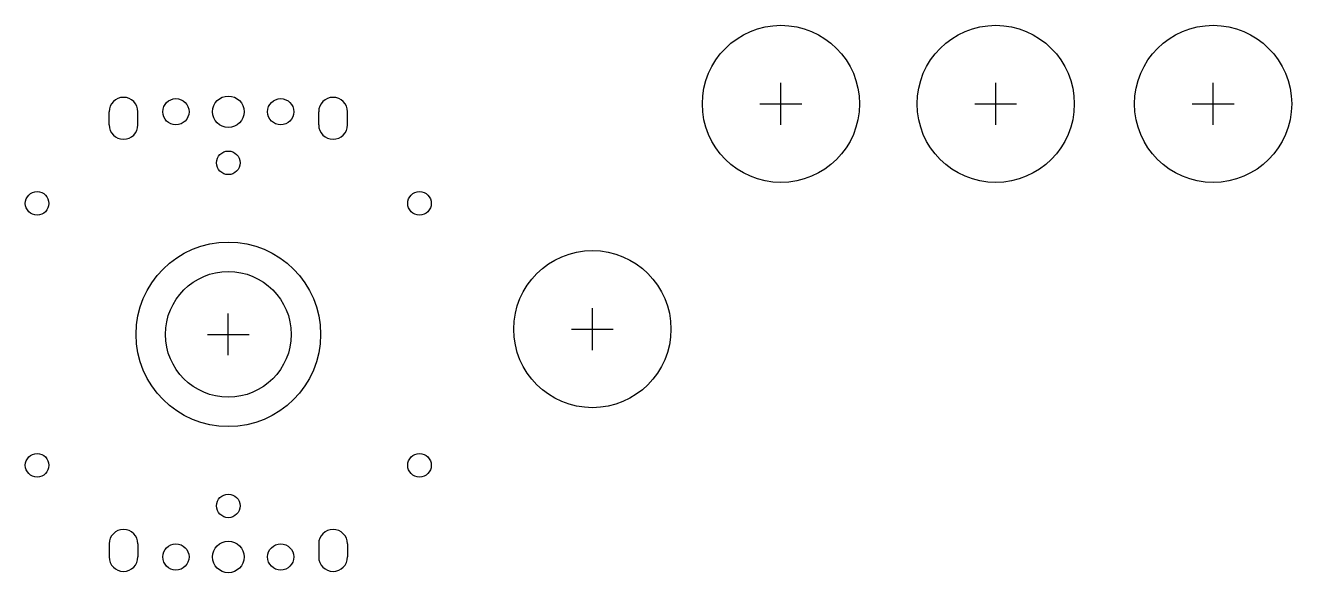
# Model space of a CAD drawing. Header units: millimetres. Extents: x -39 to 203, y -46 to 59.
import ezdxf

# ---------------------------------------------------------------- set-up
doc = ezdxf.new("R2010")
doc.units = ezdxf.units.MM
for name, color, linetype in [('BUTTONS', 1, 'Continuous'), ('GL_PLATE_HOLES', 2, 'Continuous'), ('JOYSTICK_BORE_24', 5, 'Continuous'), ('JOYSTICK_BORE_35.25', 3, 'Continuous'), ('REFERENCE', 8, 'Continuous')]:
    doc.layers.add(name, color=color, linetype=linetype)

msp = doc.modelspace()

# ---------------------------------------------------------------- linework, layer by layer
at = {"layer": 'BUTTONS'}
for centre in [(105.5, 44), (146.5, 44), (188, 44), (69.5, 1)]:
    msp.add_circle(centre, 15, dxfattribs=at)
at = {"layer": 'GL_PLATE_HOLES'}
for p, q in [((-22.75, 40), (-22.75, 42.5)), ((-17.25, 40), (-17.25, 42.5)), ((17.25, 40), (17.25, 42.5)), ((22.75, 40), (22.75, 42.5)), ((-22.75, -40), (-22.75, -42.5)), ((-17.25, -40), (-17.25, -42.5)), ((17.25, -40), (17.25, -42.5)), ((22.75, -40), (22.75, -42.5))]:
    msp.add_line(p, q, dxfattribs=at)
for centre, radius in [((-10, 42.5), 2.5), ((0, 42.5), 3), ((10, 42.5), 2.5), ((0, 32.75), 2.25), ((-36.5, 25), 2.25), ((36.5, 25), 2.25), ((-36.5, -25), 2.25), ((36.5, -25), 2.25), ((0, -32.75), 2.25), ((-10, -42.5), 2.5), ((0, -42.5), 3), ((10, -42.5), 2.5)]:
    msp.add_circle(centre, radius, dxfattribs=at)
for centre, start, end in [((-20, 42.5), 0, 180), ((20, 42.5), 0, 180), ((-20, 40), 180, 360), ((20, 40), 180, 360), ((-20, -40), 0, 180), ((20, -40), 0, 180), ((-20, -42.5), -180, 0), ((20, -42.5), -180, 0)]:
    msp.add_arc(centre, 2.75, start, end, dxfattribs=at)
at = {"layer": 'JOYSTICK_BORE_24'}
msp.add_circle((0, 0), 12, dxfattribs=at)
at = {"layer": 'JOYSTICK_BORE_35.25'}
msp.add_circle((0, 0), 17.62, dxfattribs=at)
at = {"layer": 'REFERENCE'}
for p, q in [((105.5, 40), (105.5, 48)), ((146.5, 40), (146.5, 48)), ((188, 40), (188, 48)), ((101.5, 44), (109.5, 44)), ((142.5, 44), (150.5, 44)), ((184, 44), (192, 44)), ((69.5, -3), (69.5, 5)), ((0, -4), (0, 4)), ((-4, 0), (4, 0)), ((65.5, 1), (73.5, 1))]:
    msp.add_line(p, q, dxfattribs=at)

doc.saveas('drawing.dxf')
